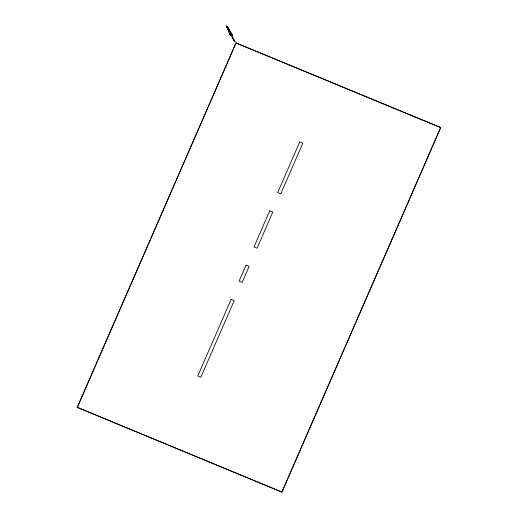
<?xml version="1.0" encoding="UTF-8"?>
<svg xmlns="http://www.w3.org/2000/svg" width="518" height="518" viewBox="0 0 518 518"><rect width="100%" height="100%" fill="white"/><g stroke="black" fill="none" stroke-linecap="round" stroke-linejoin="round"><path stroke-width="0.78" d="M230.821 33.081L229.772 31.203L232.291 35.198L227.298 26.677L229.701 30.478L227.408 26.988M232.284 35.172L232.077 34.835M77.234 407.342L236.046 42.903L440.714 127.493L281.954 492.1L77.234 407.342L281.954 492.1M77.286 407.511L236.046 42.903M281.902 491.938L440.714 127.493M229.532 30.465L226.275 25.9L228.056 28.904M232.09 34.92L228.257 29.409M230.277 34.687C227.396 30.394 232.686 38.591 230.141 34.479M236.098 43.065L440.766 127.655M233.165 38.882L233.987 40.028L232.083 35.606M228.024 28.225L227.758 27.901L228.464 28.976M233.21 39.083L233.877 39.964M234.304 40.65L233.359 39.148L235.101 41.939L232.543 38.099L230.225 33.146L230.853 35.515L229.688 33.8M226.301 26.224L229.26 30.607L228.911 29.727M233.307 39.128L233.618 39.601M229.37 30.309L229.137 30.038L231.119 33.502M229.332 31.067L232.258 35.8L231.734 34.648M227.544 28.108L226.722 26.858L227.454 27.991M227.758 27.661L227.616 27.344M233.443 39.4L232.511 37.905L232.802 38.487M229.351 30.97L227.901 28.891M229.073 29.882L229.927 31.106M228.671 30.51L227.272 27.946M229.04 30.361L229.396 30.886M229.545 33.618L229.85 34.046M227.939 28.73L226.593 26.619L227.188 27.48M229.461 33.508L229.921 34.194M229.694 31.313L230.763 32.945M229.85 32.323L227.603 28.866M227.104 27.312L227.519 28.024M233.087 38.85L232.724 38.241M230.432 34.959L230.219 34.615M227.26 27.448L227.609 28.127M230.277 32.977L229.739 31.689M229.435 33.417L227.655 28.989M231.151 299.346L197.746 376.003L200.816 377.272L234.22 300.615L231.151 299.346M246.037 265.184L239.089 281.125L242.159 282.394L249.106 266.453L246.037 265.184M269.742 210.774L253.975 246.963L257.045 248.232L272.811 212.043L269.742 210.774M299.734 141.951L277.687 192.554L280.756 193.823L302.803 143.221L299.734 141.951"/></g></svg>
